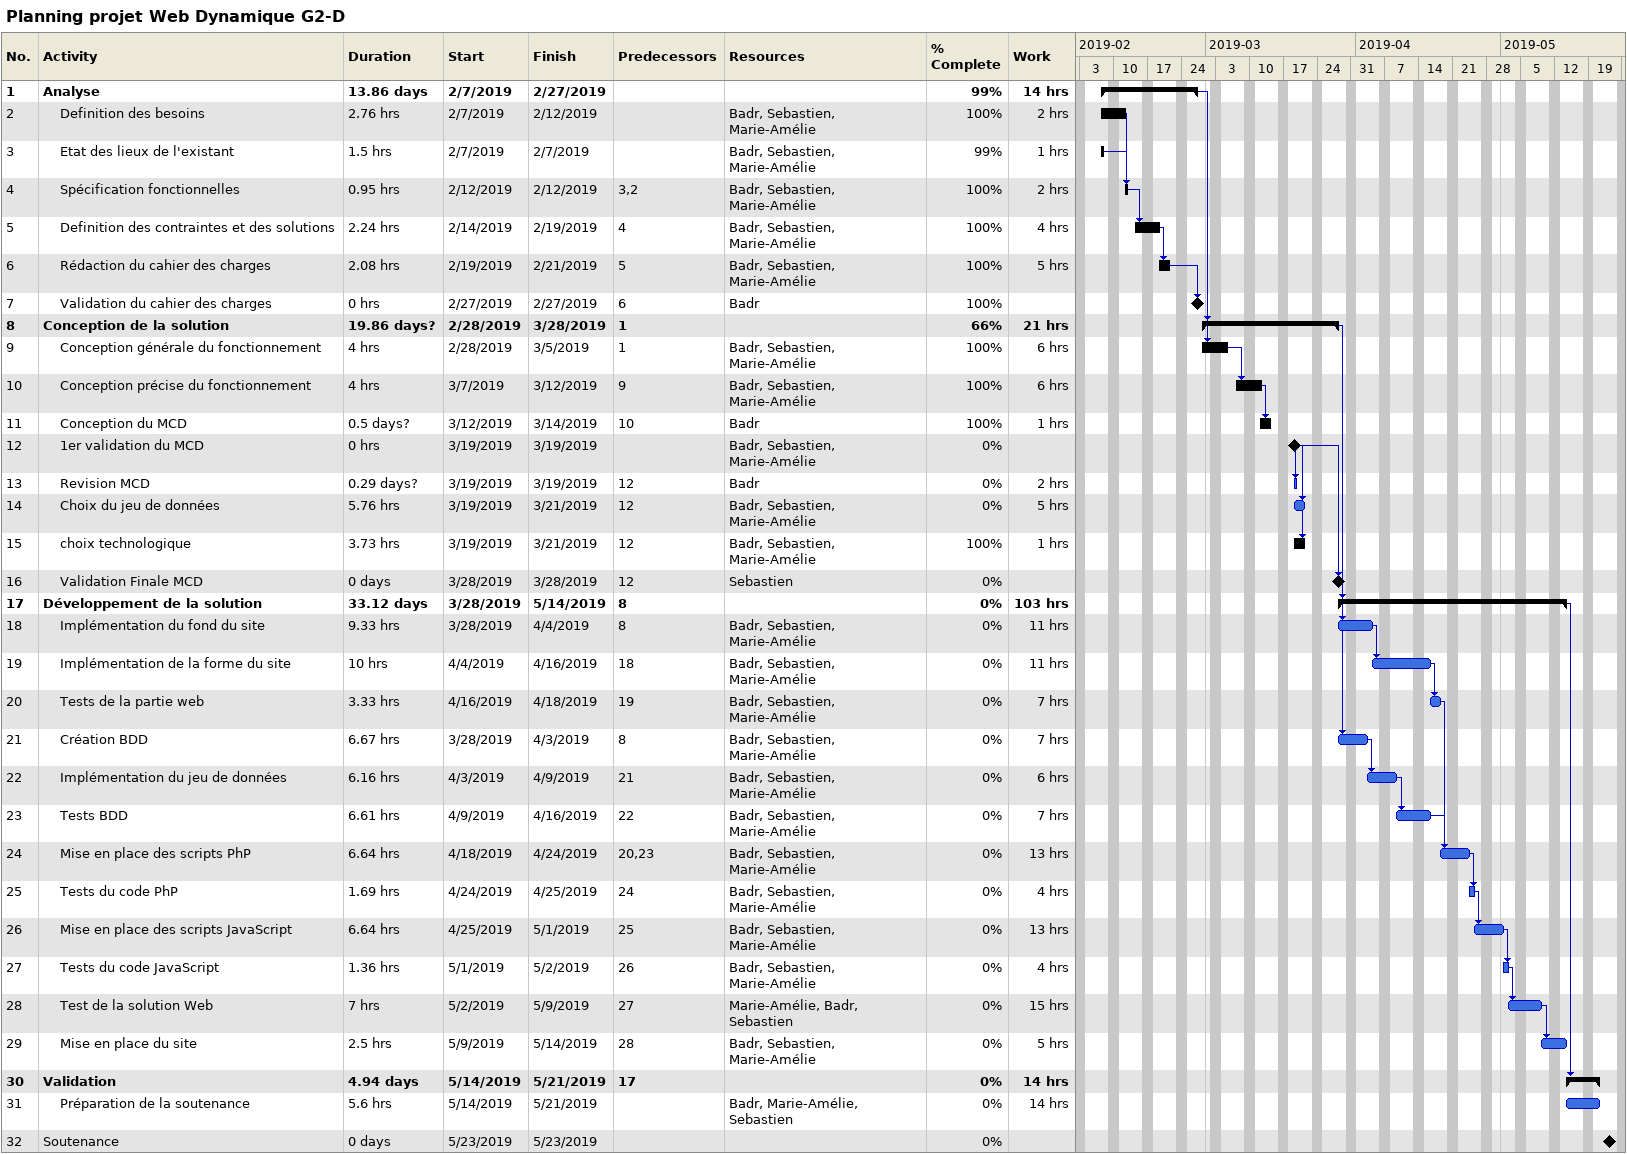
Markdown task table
Planning projet Web Dynamique G2-D

| ID | Level | Task | Duration | Start | Finish | Predecessors | Resources | % complete | Work (h) |
|---|---|---|---|---|---|---|---|---|---|
| 1 | 1 | **Analyse** | 13.86d | 2019-02-07 | 2019-02-27 |  |  | 99 | 14 |
| 2 | 2 | Definition des besoins | 2.76h | 2019-02-07 | 2019-02-12 |  | Badr, Sebastien, Marie-Amélie | 100 | 2 |
| 3 | 2 | Etat des lieux de l'existant | 1.5h | 2019-02-07 | 2019-02-07 |  | Badr, Sebastien, Marie-Amélie | 99 | 1 |
| 4 | 2 | Spécification fonctionnelles | 0.95h | 2019-02-12 | 2019-02-12 | 3, 2 | Badr, Sebastien, Marie-Amélie | 100 | 2 |
| 5 | 2 | Definition des contraintes et des solutions | 2.24h | 2019-02-14 | 2019-02-19 | 4 | Badr, Sebastien, Marie-Amélie | 100 | 4 |
| 6 | 2 | Rédaction du cahier des charges | 2.08h | 2019-02-19 | 2019-02-21 | 5 | Badr, Sebastien, Marie-Amélie | 100 | 5 |
| 7 | 2 | Validation du cahier des charges | 0h | 2019-02-27 | 2019-02-27 | 6 | Badr | 100 |  |
| 8 | 1 | **Conception de la solution** | 19.86d? | 2019-02-28 | 2019-03-28 | 1 |  | 66 | 21 |
| 9 | 2 | Conception générale du fonctionnement | 4h | 2019-02-28 | 2019-03-05 | 1 | Badr, Sebastien, Marie-Amélie | 100 | 6 |
| 10 | 2 | Conception précise du fonctionnement | 4h | 2019-03-07 | 2019-03-12 | 9 | Badr, Sebastien, Marie-Amélie | 100 | 6 |
| 11 | 2 | Conception du MCD | 0.5d? | 2019-03-12 | 2019-03-14 | 10 | Badr | 100 | 1 |
| 12 | 2 | 1er validation du MCD | 0h | 2019-03-19 | 2019-03-19 |  | Badr, Sebastien, Marie-Amélie | 0 |  |
| 13 | 2 | Revision MCD | 0.29d? | 2019-03-19 | 2019-03-19 | 12 | Badr | 0 | 2 |
| 14 | 2 | Choix du jeu de données | 5.76h | 2019-03-19 | 2019-03-21 | 12 | Badr, Sebastien, Marie-Amélie | 0 | 5 |
| 15 | 2 | choix technologique | 3.73h | 2019-03-19 | 2019-03-21 | 12 | Badr, Sebastien, Marie-Amélie | 100 | 1 |
| 16 | 2 | Validation Finale MCD | 0d | 2019-03-28 | 2019-03-28 | 12 | Sebastien | 0 |  |
| 17 | 1 | **Développement de la solution** | 33.12d | 2019-03-28 | 2019-05-14 | 8 |  | 0 | 103 |
| 18 | 2 | Implémentation du fond du site | 9.33h | 2019-03-28 | 2019-04-04 | 8 | Badr, Sebastien, Marie-Amélie | 0 | 11 |
| 19 | 2 | Implémentation de la forme du site | 10h | 2019-04-04 | 2019-04-16 | 18 | Badr, Sebastien, Marie-Amélie | 0 | 11 |
| 20 | 2 | Tests de la partie web | 3.33h | 2019-04-16 | 2019-04-18 | 19 | Badr, Sebastien, Marie-Amélie | 0 | 7 |
| 21 | 2 | Création BDD | 6.67h | 2019-03-28 | 2019-04-03 | 8 | Badr, Sebastien, Marie-Amélie | 0 | 7 |
| 22 | 2 | Implémentation du jeu de données | 6.16h | 2019-04-03 | 2019-04-09 | 21 | Badr, Sebastien, Marie-Amélie | 0 | 6 |
| 23 | 2 | Tests BDD | 6.61h | 2019-04-09 | 2019-04-16 | 22 | Badr, Sebastien, Marie-Amélie | 0 | 7 |
| 24 | 2 | Mise en place des scripts PhP | 6.64h | 2019-04-18 | 2019-04-24 | 20, 23 | Badr, Sebastien, Marie-Amélie | 0 | 13 |
| 25 | 2 | Tests du code PhP | 1.69h | 2019-04-24 | 2019-04-25 | 24 | Badr, Sebastien, Marie-Amélie | 0 | 4 |
| 26 | 2 | Mise en place des scripts JavaScript | 6.64h | 2019-04-25 | 2019-05-01 | 25 | Badr, Sebastien, Marie-Amélie | 0 | 13 |
| 27 | 2 | Tests du code JavaScript | 1.36h | 2019-05-01 | 2019-05-02 | 26 | Badr, Sebastien, Marie-Amélie | 0 | 4 |
| 28 | 2 | Test de la solution Web | 7h | 2019-05-02 | 2019-05-09 | 27 | Marie-Amélie, Badr, Sebastien | 0 | 15 |
| 29 | 2 | Mise en place du site | 2.5h | 2019-05-09 | 2019-05-14 | 28 | Badr, Sebastien, Marie-Amélie | 0 | 5 |
| 30 | 1 | **Validation** | 4.94d | 2019-05-14 | 2019-05-21 | 17 |  | 0 | 14 |
| 31 | 2 | Préparation de la soutenance | 5.6h | 2019-05-14 | 2019-05-21 |  | Badr, Marie-Amélie, Sebastien | 0 | 14 |
| 32 | 1 | Soutenance | 0d | 2019-05-23 | 2019-05-23 |  |  | 0 |  |
